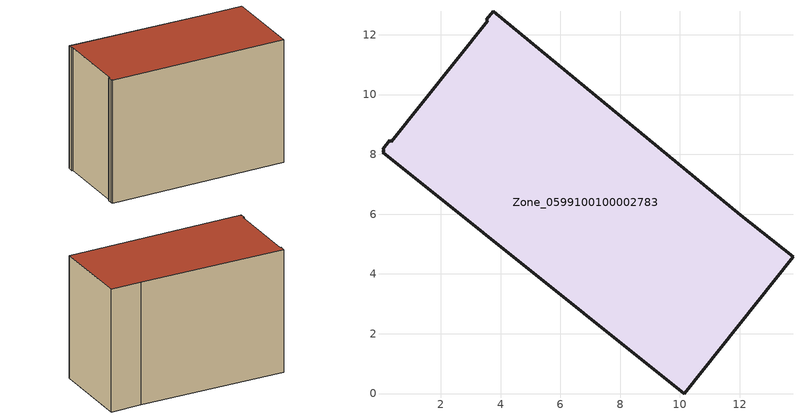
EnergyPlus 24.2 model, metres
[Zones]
Zone_0599100100002783
 floor ground (C_G): 0.34,8.43 3.57,12.46 3.52,12.5 3.75,12.78 12.04,5.96 13.78,4.57 10.13,0 0.05,8.07 0.1,8.13 0.05,8.17 0.29,8.47 z0.4
 wall outside (C_F): 10.13,0 13.78,4.57 12.04,5.96 3.75,12.78 3.52,12.5 3.57,12.46 0.34,8.43 0.29,8.47 0.05,8.17 0.1,8.13 0.05,8.07 10.13,0 z0.4:9.46
 roof outside (C_R): 3.57,12.46 0.34,8.43 0.29,8.47 0.05,8.17 0.1,8.13 0.05,8.07 10.13,0 13.78,4.57 12.04,5.96 3.75,12.78 3.52,12.5 z9.46
[BUILDING]
Pand.0599100100002783: North Axis=0; Terrain=City; Loads Convergence Tolerance Value=0.04; Temperature Convergence Tolerance Value=0.4; Solar Distribution=FullExterior; Maximum Number of Warmup Days=25; Minimum Number of Warmup Days=1
[Site:Location]
Rotterdam.The.Hague.AP_ZH_NLD Design_Conditions: Latitude=51.96; Longitude=4.45; Time Zone=1; Elevation=-4.5
[SITE:GROUNDTEMPERATURE:BUILDINGSURFACE]
18, 18, 18, 18, 18, 18, 18, 18, 18, 18, 18, 18
[MATERIAL] Thermal Absorptance=0.9; Solar Absorptance=0.7; Visible Absorptance=0.7
Name | Roughness | Thickness | Conductivity | Density | Specific Heat
G.TC.2006-2014 | MediumSmooth | 0.15 | 0.06 | 540 | 1210
F.TC.2006-2014 | Rough | 0.3 | 0.12 | 1920 | 840
R.TC.2006-2014 | MediumRough | 0.2 | 0.08 | 1500 | 1000
[CONSTRUCTION]
C_G: G.TC.2006-2014
C_F: F.TC.2006-2014
C_R: R.TC.2006-2014
[ZONE]
Zone_0599100100002783: Type=1; Multiplier=1; Ceiling Height=Autocalculate; Volume=Autocalculate; Floor Area=autocalculate; Part of Total Floor Area=Yes
[ZONEINFILTRATION:DESIGNFLOWRATE]
Infil_Zone_0599100100002783: Zone or ZoneList or Space or SpaceList=Zone_0599100100002783; Schedule=AlwaysOn; Design Flow Rate Calculation Method=Flow/Area; Flow Rate per Floor Area=0.0015; Constant Term Coefficient=1; Temperature Term Coefficient=0; Velocity Term Coefficient=0; Velocity Squared Term Coefficient=0
[HVACTEMPLATE:ZONE:IDEALLOADSAIRSYSTEM]
Zone_0599100100002783: Maximum Heating Supply Air Temperature=50; Minimum Cooling Supply Air Temperature=13; Maximum Heating Supply Air Humidity Ratio=0.0156; Minimum Cooling Supply Air Humidity Ratio=0.0077; Heating Limit=NoLimit; Cooling Limit=NoLimit; Dehumidification Control Type=ConstantSensibleHeatRatio; Cooling Sensible Heat Ratio=0.7; Dehumidification Setpoint=60; Humidification Control Type=None; Humidification Setpoint=30; Outdoor Air Method=None; Outdoor Air Flow Rate per Person=0.00944; Outdoor Air Flow Rate per Zone Floor Area=0; Outdoor Air Flow Rate per Zone=0; Demand Controlled Ventilation Type=None; Outdoor Air Economizer Type=NoEconomizer; Heat Recovery Type=None; Sensible Heat Recovery Effectiveness=0.7; Latent Heat Recovery Effectiveness=0.65
[ZONECONTROL:THERMOSTAT]
ThermostatControl_Zone_0599100100002783: Zone or ZoneList=Zone_0599100100002783; Control Type Schedule=DualSetpointControlType; Control 1=Thermostat_Zone_0599100100002783; Temperature Difference Between Cutout And Setpoint=0
[THERMOSTATSETPOINT:DUALSETPOINT]
Thermostat_Zone_0599100100002783: Heating Setpoint Temperature Schedule=HeatingSetpoint_Zone_0599100100002783; Cooling Setpoint Temperature Schedule=CoolingSetpoint_Zone_0599100100002783
[SCHEDULE:COMPACT]
HeatingSetpoint_Zone_0599100100002783: Through: 12/31, For: AllDays, Until: 24:00, 21
CoolingSetpoint_Zone_0599100100002783: Through: 12/31, For: AllDays, Until: 24:00, 24
DualSetpointControlType: Through: 12/31, For: AllDays, Until: 24:00, 4
AlwaysOn: Through: 12/31, For: AllDays, Until: 24:00, 1
